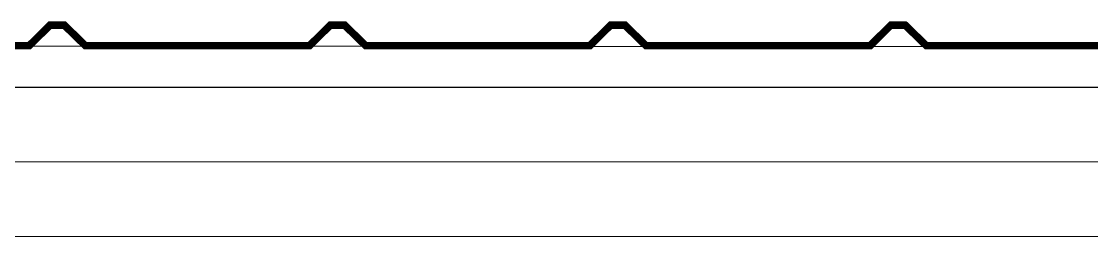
# Model space of a CAD drawing. Header units: millimetres. Extents: x 2437.6 to 2451.3, y 830.5 to 840.2.
# Drawn here: x 2438.96 to 2440.392, y 834.449 to 834.737 of the extents above; entities that cross this region are included whole.
import ezdxf

# ---------------------------------------------------------------- set-up
doc = ezdxf.new("R2010")
doc.units = ezdxf.units.MM

msp = doc.modelspace()

# ---------------------------------------------------------------- linework, layer by layer
at = {"color": 3}
for p, q in [((2438.1461, 834.7045), (2445.2261, 834.7016)), ((2438.1461, 834.6491), (2445.2261, 834.6491))]:
    msp.add_line(p, q, dxfattribs=at)
at = {"color": 7, "lineweight": 5, "const_width": 0.01}
msp.add_lwpolyline([(2438.8905, 834.7045), (2438.9703, 834.7045), (2438.998, 834.7319), (2439.0172, 834.7319), (2439.0454, 834.7045), (2439.3453, 834.7045), (2439.373, 834.7319), (2439.3922, 834.7319), (2439.4204, 834.7045), (2439.7203, 834.7045), (2439.748, 834.7319), (2439.7672, 834.7319), (2439.7954, 834.7045), (2440.0953, 834.7045), (2440.123, 834.7319), (2440.1422, 834.7319), (2440.1704, 834.7045), (2440.4703, 834.7045)], dxfattribs=at)
at = {"color": 3, "lineweight": 5}
for points in [[(2438.1461, 834.5491), (2445.2261, 834.5491)], [(2445.2261, 834.4491), (2438.1461, 834.4491)]]:
    msp.add_lwpolyline(points, dxfattribs=at)

doc.saveas('drawing.dxf')
